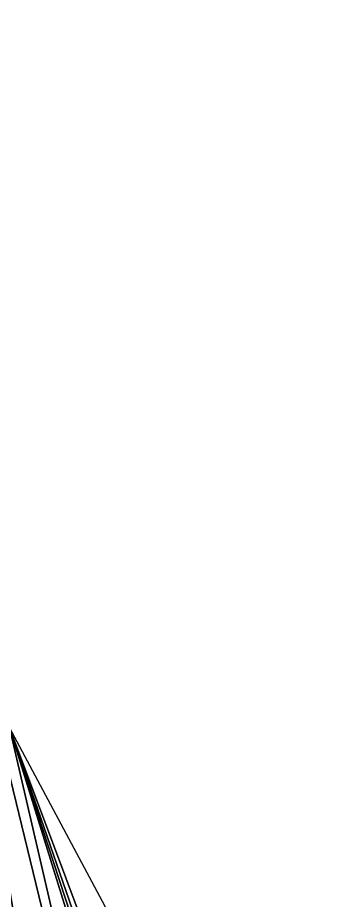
# Model space of a CAD drawing. Extents: x -95 to 96, y -87 to 93.
# Drawn here: x -56.8 to -37.5, y -34.1 to 18.8 of the extents above; entities that cross this region are included whole.
import ezdxf

# ---------------------------------------------------------------- set-up
doc = ezdxf.new("R2010")
doc.units = 0

msp = doc.modelspace()

# ---------------------------------------------------------------- linework, layer by layer
for points in [[(6.974, 84.849, 108), (-91.722, 5.863, 108), (-91.779, 5.637, 108)], [(6.974, 84.849, 108), (-91.779, 5.637, 108), (-34.445, 51.551, 108)], [(6.974, 84.849, 108), (-91.47, 6.66, 108), (-91.722, 5.863, 108)], [(6.974, 84.849, 108), (-91.464, 6.681, 108), (-91.47, 6.66, 108)], [(6.974, 84.849, 108), (-91.452, 6.732, 108), (-91.464, 6.681, 108)], [(6.974, 84.849, 108), (-91.184, 7.95, 108), (-91.452, 6.732, 108)], [(6.974, 84.849, 108), (-91.002, 8.769, 108), (-91.184, 7.95, 108)], [(6.974, 84.849, 108), (-90.965, 8.994, 108), (-91.002, 8.769, 108)], [(6.974, 84.849, 108), (-90.847, 9.812, 108), (-90.965, 8.994, 108)], [(6.974, 84.849, 108), (-89.39, 14.265, 108), (-90.847, 9.812, 108)], [(6.974, 84.849, 108), (-83.128, 18.932, 108), (-89.39, 14.265, 108)], [(-91.779, 5.637, 108), (-43.841, 43.841, 108), (-34.445, 51.551, 108)], [(-91.779, 5.637, 108), (-82.138, 9.862, 108), (-43.841, 43.841, 108)], [(-82.138, 9.862, 108), (-81.558, 10.102, 108), (-43.841, 43.841, 108)], [(-81.558, 10.102, 108), (-80.492, 10.528, 108), (-43.841, 43.841, 108)], [(-80.492, 10.528, 108), (-80.267, 10.611, 108), (-43.841, 43.841, 108)], [(-80.267, 10.611, 108), (-80.18, 10.64, 108), (-43.841, 43.841, 108)], [(-80.18, 10.64, 108), (-79.503, 10.847, 108), (-43.841, 43.841, 108)], [(-79.503, 10.847, 108), (-78.083, 11.217, 108), (-43.841, 43.841, 108)], [(-78.083, 11.217, 108), (-77.885, 11.259, 108), (-43.841, 43.841, 108)], [(-77.885, 11.259, 108), (-77.067, 11.426, 108), (-43.841, 43.841, 108)], [(-77.067, 11.426, 108), (-76.954, 11.445, 108), (-43.841, 43.841, 108)], [(-76.954, 11.445, 108), (-76.381, 11.519, 108), (-43.841, 43.841, 108)], [(-76.381, 11.519, 108), (-75.809, 11.568, 108), (-43.841, 43.841, 108)], [(-75.809, 11.568, 108), (-75.601, 11.58, 108), (-43.841, 43.841, 108)], [(-75.601, 11.58, 108), (-74.82, 11.561, 108), (-43.841, 43.841, 108)], [(-74.82, 11.561, 108), (-74.04, 11.508, 108), (-43.841, 43.841, 108)], [(-74.04, 11.508, 108), (-73.259, 11.411, 108), (-43.841, 43.841, 108)], [(-73.259, 11.411, 108), (-72.427, 11.24, 108), (-43.841, 43.841, 108)], [(-72.427, 11.24, 108), (-51.551, 34.445, 108), (-43.841, 43.841, 108)], [(-72.427, 11.24, 108), (-71.698, 11.058, 108), (-51.551, 34.445, 108)], [(-71.698, 11.058, 108), (-70.918, 10.839, 108), (-51.551, 34.445, 108)], [(-70.918, 10.839, 108), (-70.189, 10.591, 108), (-51.551, 34.445, 108)], [(-70.189, 10.591, 108), (-70.056, 10.542, 108), (-51.551, 34.445, 108)], [(-70.056, 10.542, 108), (-69.357, 10.223, 108), (-51.551, 34.445, 108)], [(-69.357, 10.223, 108), (-68.569, 9.858, 108), (-51.551, 34.445, 108)], [(-68.569, 9.858, 108), (-68.472, 9.809, 108), (-51.551, 34.445, 108)], [(-68.472, 9.809, 108), (-66.966, 9, 108), (-51.551, 34.445, 108)], [(-66.966, 9, 108), (-66.646, 8.812, 108), (-51.551, 34.445, 108)], [(-66.646, 8.812, 108), (-57.281, 23.726, 108), (-51.551, 34.445, 108)], [(-53.836, -82.172, 108), (-60.809, -12.096, 108), (-65.657, 8.193, 108)], [(-57.037, -78.093, 108), (-53.836, -82.172, 108), (-65.657, 8.193, 108)], [(-42.789, -86.291, 108), (-57.281, -23.726, 108), (-60.809, -12.096, 108)], [(-48.769, -84.864, 108), (-42.789, -86.291, 108), (-60.809, -12.096, 108)], [(-49.962, -84.417, 108), (-48.769, -84.864, 108), (-60.809, -12.096, 108)], [(-50.761, -84.091, 108), (-49.962, -84.417, 108), (-60.809, -12.096, 108)], [(-51.509, -83.772, 108), (-50.761, -84.091, 108), (-60.809, -12.096, 108)], [(-52.099, -83.43, 108), (-51.509, -83.772, 108), (-60.809, -12.096, 108)], [(-52.332, -83.3, 108), (-52.099, -83.43, 108), (-60.809, -12.096, 108)], [(-52.565, -83.16, 108), (-52.332, -83.3, 108), (-60.809, -12.096, 108)], [(-53.114, -82.771, 108), (-52.565, -83.16, 108), (-60.809, -12.096, 108)], [(-53.371, -82.573, 108), (-53.114, -82.771, 108), (-60.809, -12.096, 108)], [(-53.836, -82.172, 108), (-53.371, -82.573, 108), (-60.809, -12.096, 108)], [(-33.594, -86.937, 108), (-51.551, -34.445, 108), (-57.281, -23.726, 108)], [(-35.473, -86.855, 108), (-33.594, -86.937, 108), (-57.281, -23.726, 108)], [(-36.685, -86.809, 108), (-35.473, -86.855, 108), (-57.281, -23.726, 108)], [(-37.714, -86.754, 108), (-36.685, -86.809, 108), (-57.281, -23.726, 108)], [(-42.789, -86.291, 108), (-37.714, -86.754, 108), (-57.281, -23.726, 108)]]:
    msp.add_3dface(points)

doc.saveas('drawing.dxf')
